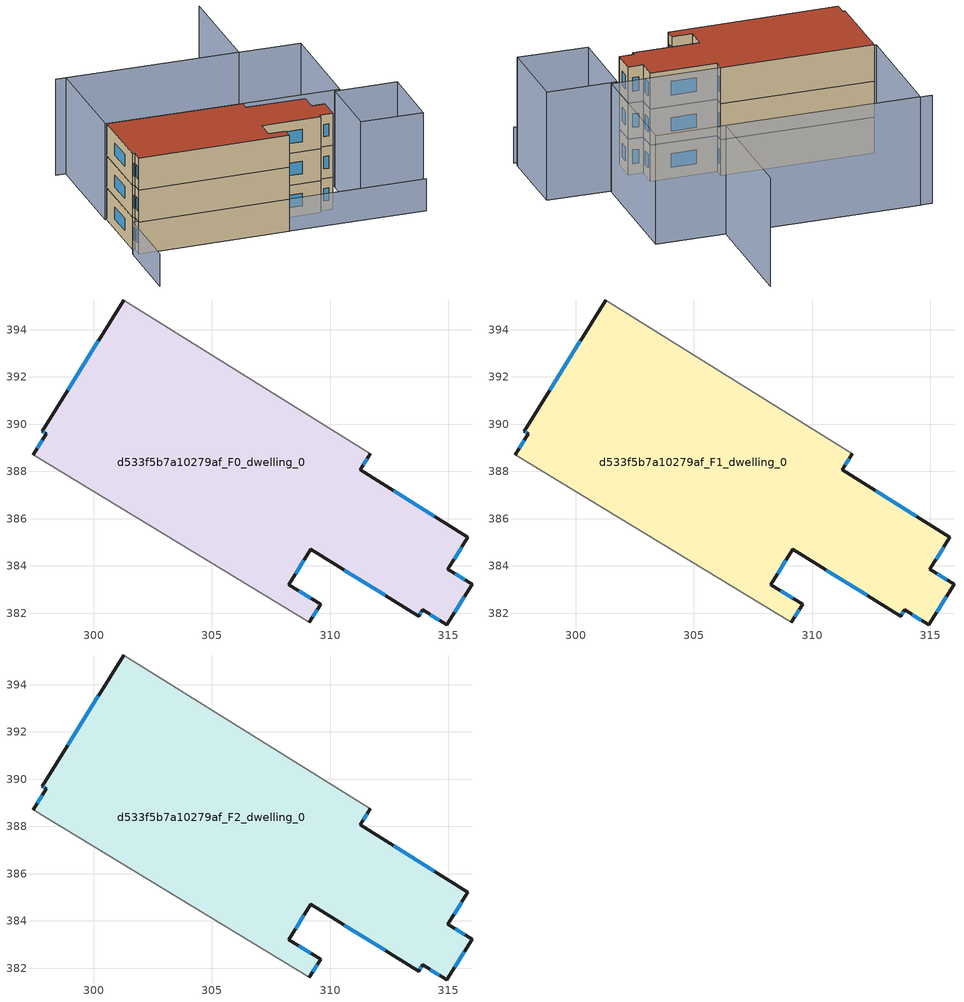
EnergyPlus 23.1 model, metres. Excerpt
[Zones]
d533f5b7a10279af_F0_dwelling_0
 floor ground (EU_floor_Construction): 311.69,388.74 311.27,388.06 315.83,385.22 314.98,383.86 316,383.23 314.93,381.5 313.91,382.14 313.74,381.87 309.18,384.71 308.25,383.21 309.59,382.38 309.12,381.62 297.43,388.71 297.98,389.6 297.81,389.71 301.27,395.25 z0
 wall outside (EU_wall_Construction): 309.12,381.62 309.59,382.38 308.25,383.21 309.18,384.71 313.74,381.87 313.91,382.14 314.93,381.5 316,383.23 314.98,383.86 315.83,385.22 311.27,388.06 311.69,388.74 / 301.27,395.25 297.81,389.71 297.98,389.6 297.43,388.71 z0:3
 wall adiabatic (EU_wall_Construction): 297.43,388.71 309.12,381.62 / 311.69,388.74 301.27,395.25 z0:3
 window (EU_Window_Construction): 314.23,381.94 314.61,381.7 / 313.8,381.95 313.86,382.05 / 310.6,383.83 312.32,382.76 / 308.54,383.68 308.89,384.24 / 309.17,382.64 308.67,382.95 / 309.27,381.86 309.45,382.14 / 297.81,389.32 297.6,388.99 / 297.87,389.67 297.93,389.63 / 300.19,393.52 298.89,391.43 / 311.4,388.27 311.56,388.53 / 314.41,386.11 312.69,387.18 / 315.25,384.29 315.57,384.8 / 315.68,383.43 315.3,383.67 / 315.26,382.04 315.67,382.69 z0.93:2.07
d533f5b7a10279af_F1_dwelling_0
 floor to d533f5b7a10279af_F0_dwelling_0 (EU_floor_Construction): 311.69,388.74 311.27,388.06 315.83,385.22 314.98,383.86 316,383.23 314.93,381.5 313.91,382.14 313.74,381.87 309.18,384.71 308.25,383.21 309.59,382.38 309.12,381.62 297.43,388.71 297.98,389.6 297.81,389.71 301.26,395.25 z3
 wall outside (EU_wall_Construction): 309.12,381.62 309.59,382.38 308.25,383.21 309.18,384.71 313.74,381.87 313.91,382.14 314.93,381.5 316,383.23 314.98,383.86 315.83,385.22 311.27,388.06 311.69,388.74 / 301.27,395.25 297.81,389.71 297.98,389.6 297.43,388.71 z3:6
 wall adiabatic (EU_wall_Construction): 297.43,388.71 309.12,381.62 / 311.69,388.74 301.27,395.25 z3:6
 window (EU_Window_Construction): 314.23,381.94 314.61,381.7 / 313.8,381.95 313.86,382.05 / 310.6,383.83 312.32,382.76 / 308.54,383.68 308.89,384.24 / 309.17,382.64 308.67,382.95 / 309.27,381.86 309.45,382.14 / 297.81,389.32 297.6,388.99 / 297.87,389.67 297.93,389.63 / 300.19,393.52 298.89,391.43 / 311.4,388.27 311.56,388.53 / 314.41,386.11 312.69,387.18 / 315.25,384.29 315.57,384.8 / 315.68,383.43 315.3,383.67 / 315.26,382.04 315.67,382.69 z3.93:5.07
d533f5b7a10279af_F2_dwelling_0
 floor to d533f5b7a10279af_F1_dwelling_0 (EU_floor_Construction): 311.69,388.74 311.27,388.06 315.83,385.22 314.98,383.86 316,383.23 314.93,381.5 313.91,382.14 313.74,381.87 309.18,384.71 308.25,383.21 309.59,382.38 309.12,381.62 297.43,388.71 297.98,389.6 297.81,389.71 301.26,395.25 z6
 wall outside (EU_wall_Construction): 309.12,381.62 309.59,382.38 308.25,383.21 309.18,384.71 313.74,381.87 313.91,382.14 314.93,381.5 316,383.23 314.98,383.86 315.83,385.22 311.27,388.06 311.69,388.74 / 301.27,395.25 297.81,389.71 297.98,389.6 297.43,388.71 z6:9
 wall adiabatic (EU_wall_Construction): 297.43,388.71 309.12,381.62 / 311.69,388.74 301.27,395.25 z6:9
 window (EU_Window_Construction): 314.23,381.94 314.61,381.7 / 313.8,381.95 313.86,382.05 / 310.6,383.83 312.32,382.76 / 308.54,383.68 308.89,384.24 / 309.17,382.64 308.67,382.95 / 309.27,381.86 309.45,382.14 / 297.81,389.32 297.6,388.99 / 297.87,389.67 297.93,389.63 / 300.19,393.52 298.89,391.43 / 311.4,388.27 311.56,388.53 / 314.41,386.11 312.69,387.18 / 315.25,384.29 315.57,384.8 / 315.68,383.43 315.3,383.67 / 315.26,382.04 315.67,382.69 z6.93:8.07
 roof outside (EU_roof_Construction): 314.93,381.5 316,383.23 314.98,383.86 315.83,385.22 311.27,388.06 311.69,388.74 301.27,395.25 297.81,389.71 297.98,389.6 297.43,388.71 309.12,381.62 309.59,382.38 308.25,383.21 309.18,384.71 313.74,381.87 313.91,382.14 z9
shading: 293.46,383.26 297.1,389.11 / 297.1,389.11 319.65,375.07 z0:3; 325.04,404.12 319.71,395.59 / 319.71,395.59 305.67,404.36 / 315.04,378.58 318.59,384.25 / 318.59,384.25 323.38,381.25 / 323.38,381.25 319.83,375.58 / 319.83,375.58 315.04,378.58 / 306.47,403.86 324.46,392.62 / 324.46,392.62 319.14,384.09 / 319.14,384.09 301.14,395.33 / 301.14,395.33 306.47,403.86 z0:9
[Building]
EU S2 Campaign: North Axis=0; Terrain=City; Solar Distribution=FullExterior
[Site:Location]
Montreal-Trudeau.Intl.AP: Latitude=45.4667; Longitude=-73.75; Time Zone=-5; Elevation=36
[SizingPeriod:WeatherFileDays]
AnnualSizingPeriod: Begin Month=1; Begin Day of Month=1; End Month=12; End Day of Month=31; Day of Week for Start Day=Monday; Use Weather File Daylight Saving Period=No; Use Weather File Rain and Snow Indicators=No
[MATERIAL]
EU_InternalMass_Material: Roughness=MediumRough; Thickness=0.1; Conductivity=1; Density=1800; Specific Heat=900; Thermal Absorptance=0.9; Solar Absorptance=0.7; Visible Absorptance=0.7
[MATERIAL:NOMASS] Roughness=MediumRough; Thermal Absorptance=0.9; Solar Absorptance=0.7; Visible Absorptance=0.7
Name | Thermal Resistance
EU_wall_NoMass; EU_floor_NoMass | 1.36485
EU_roof_NoMass | 2.55992
[WINDOWMATERIAL:SIMPLEGLAZINGSYSTEM]
EU_Window_SimpleGlazing: UFactor=3.92339; Solar Heat Gain Coefficient=0.8; Visible Transmittance=0.8
[CONSTRUCTION]
EU_wall_Construction: EU_wall_NoMass
EU_roof_Construction: EU_roof_NoMass
EU_floor_Construction: EU_floor_NoMass
EU_Window_Construction: EU_Window_SimpleGlazing
EU_InternalMass_Construction: EU_InternalMass_Material
[ZONE] Type=1; Multiplier=1; Ceiling Height=autocalculate; Floor Area=autocalculate; Part of Total Floor Area=Yes
Name | Volume
d533f5b7a10279af_F0_dwelling_0 | 351.1875
d533f5b7a10279af_F1_dwelling_0; d533f5b7a10279af_F2_dwelling_0 | 351.19
[INTERNALMASS] Construction=EU_InternalMass_Construction; Surface Area=117.063
Name | Zone or ZoneList
d533f5b7a10279af_F0_dwelling_0_EU_InternalMass | d533f5b7a10279af_F0_dwelling_0
d533f5b7a10279af_F1_dwelling_0_EU_InternalMass | d533f5b7a10279af_F1_dwelling_0
d533f5b7a10279af_F2_dwelling_0_EU_InternalMass | d533f5b7a10279af_F2_dwelling_0
[OTHEREQUIPMENT] Fuel Type=Electricity; Design Level Calculation Method=Watts/Area; Power per Zone Floor Area=1; Fraction Latent=0; Fraction Radiant=0; Fraction Lost=0; Carbon Dioxide Generation Rate=0; EndUse Subcategory=EU_Step8_InternalGains
Name | Zone or ZoneList or Space or SpaceList | Schedule
EU_Step8_InternalGain_d533f5b7a10279af_F0_dwelling_0_f000 | d533f5b7a10279af_F0_dwelling_0 | EU_Step8_GainSchedule_d533f5b7a10279af_F0_dwelling_0_f000
EU_Step8_InternalGain_d533f5b7a10279af_F1_dwelling_0_f000 | d533f5b7a10279af_F1_dwelling_0 | EU_Step8_GainSchedule_d533f5b7a10279af_F1_dwelling_0_f000
EU_Step8_InternalGain_d533f5b7a10279af_F2_dwelling_0_f000 | d533f5b7a10279af_F2_dwelling_0 | EU_Step8_GainSchedule_d533f5b7a10279af_F2_dwelling_0_f000
[ZONEVENTILATION:DESIGNFLOWRATE] Schedule=EU_AlwaysOn; Design Flow Rate Calculation Method=AirChanges/Hour; Air Changes per Hour=0.860309; Ventilation Type=Natural; Fan Pressure Rise=0; Fan Total Efficiency=1; Constant Term Coefficient=1; Temperature Term Coefficient=0; Velocity Term Coefficient=0; Velocity Squared Term Coefficient=0; Minimum Indoor Temperature=-100; Maximum Indoor Temperature=100; Delta Temperature=-100; Minimum Outdoor Temperature=-100; Maximum Outdoor Temperature=100; Maximum Wind Speed=40
Name | Zone or ZoneList or Space or SpaceList
EU_ConstantAir_d533f5b7a10279af_F0_dwelling_0 | d533f5b7a10279af_F0_dwelling_0
EU_ConstantAir_d533f5b7a10279af_F1_dwelling_0 | d533f5b7a10279af_F1_dwelling_0
EU_ConstantAir_d533f5b7a10279af_F2_dwelling_0 | d533f5b7a10279af_F2_dwelling_0
[HVACTEMPLATE:THERMOSTAT] Constant Heating Setpoint=20; Constant Cooling Setpoint=50
EU_HeatOnly_d533f5b7a10279af_F0_dwelling_0; EU_HeatOnly_d533f5b7a10279af_F1_dwelling_0; EU_HeatOnly_d533f5b7a10279af_F2_dwelling_0
[HVACTEMPLATE:ZONE:IDEALLOADSAIRSYSTEM] System Availability Schedule=EU_AlwaysOn; Maximum Heating Supply Air Temperature=50; Minimum Cooling Supply Air Temperature=13; Maximum Heating Supply Air Humidity Ratio=0.0156; Minimum Cooling Supply Air Humidity Ratio=0.0077; Heating Limit=NoLimit; Cooling Limit=NoLimit; Heating Availability Schedule=EU_AlwaysOn; Cooling Availability Schedule=EU_CoolingOff; Dehumidification Control Type=ConstantSensibleHeatRatio; Cooling Sensible Heat Ratio=0.7; Dehumidification Setpoint=60; Humidification Control Type=None; Humidification Setpoint=30; Outdoor Air Method=None; Outdoor Air Flow Rate per Person=0.00944; Outdoor Air Flow Rate per Zone Floor Area=0; Outdoor Air Flow Rate per Zone=0; Demand Controlled Ventilation Type=None; Outdoor Air Economizer Type=NoEconomizer; Heat Recovery Type=None; Sensible Heat Recovery Effectiveness=0.7; Latent Heat Recovery Effectiveness=0.65
Name | Template Thermostat
d533f5b7a10279af_F0_dwelling_0 | EU_HeatOnly_d533f5b7a10279af_F0_dwelling_0
d533f5b7a10279af_F1_dwelling_0 | EU_HeatOnly_d533f5b7a10279af_F1_dwelling_0
d533f5b7a10279af_F2_dwelling_0 | EU_HeatOnly_d533f5b7a10279af_F2_dwelling_0
[SIZING:ZONE] Zone Cooling Design Supply Air Temperature Input Method=SupplyAirTemperature; Zone Cooling Design Supply Air Temperature=13; Zone Heating Design Supply Air Temperature Input Method=SupplyAirTemperature; Zone Heating Design Supply Air Temperature=50; Zone Cooling Design Supply Air Humidity Ratio=0.008; Zone Heating Design Supply Air Humidity Ratio=0.008; Cooling Design Air Flow Method=DesignDay; Cooling Design Air Flow Rate=0; Cooling Minimum Air Flow per Zone Floor Area=0.000762; Cooling Minimum Air Flow=0; Cooling Minimum Air Flow Fraction=0.2; Heating Design Air Flow Method=DesignDay; Heating Design Air Flow Rate=0; Heating Maximum Air Flow per Zone Floor Area=0.002032; Heating Maximum Air Flow=0.141576; Heating Maximum Air Flow Fraction=0.3; Account for Dedicated Outdoor Air System=No; Dedicated Outdoor Air System Control Strategy=NeutralSupplyAir; Dedicated Outdoor Air Low Setpoint Temperature for Design=autosize; Dedicated Outdoor Air High Setpoint Temperature for Design=autosize; Zone Load Sizing Method=Sensible Load Only No Latent Load; Zone Latent Cooling Design Supply Air Humidity Ratio Input Method=HumidityRatioDifference; Zone Cooling Design Supply Air Humidity Ratio Difference=0.005; Zone Latent Heating Design Supply Air Humidity Ratio Input Method=HumidityRatioDifference; Zone Humidification Design Supply Air Humidity Ratio Difference=0.005
d533f5b7a10279af_F0_dwelling_0; d533f5b7a10279af_F1_dwelling_0; d533f5b7a10279af_F2_dwelling_0
[SCHEDULE:CONSTANT]
Name | Hourly Value
EU_AlwaysOn | 1
EU_CoolingOff | 0
[SCHEDULE:FILE] Column Number=1; Rows to Skip at Top=0; Number of Hours of Data=8760; Column Separator=Comma; Interpolate to Timestep=No; Minutes per Item=60; Adjust Schedule for Daylight Savings=Yes
Name | File
EU_Step8_GainSchedule_d533f5b7a10279af_F0_dwelling_0_f000 | ../../schedules/d533f5b7a10279af/d533f5b7a10279af_F0_dwelling_0_f000_gain.csv
EU_Step8_GainSchedule_d533f5b7a10279af_F1_dwelling_0_f000 | ../../schedules/d533f5b7a10279af/d533f5b7a10279af_F1_dwelling_0_f000_gain.csv
EU_Step8_GainSchedule_d533f5b7a10279af_F2_dwelling_0_f000 | ../../schedules/d533f5b7a10279af/d533f5b7a10279af_F2_dwelling_0_f000_gain.csv
